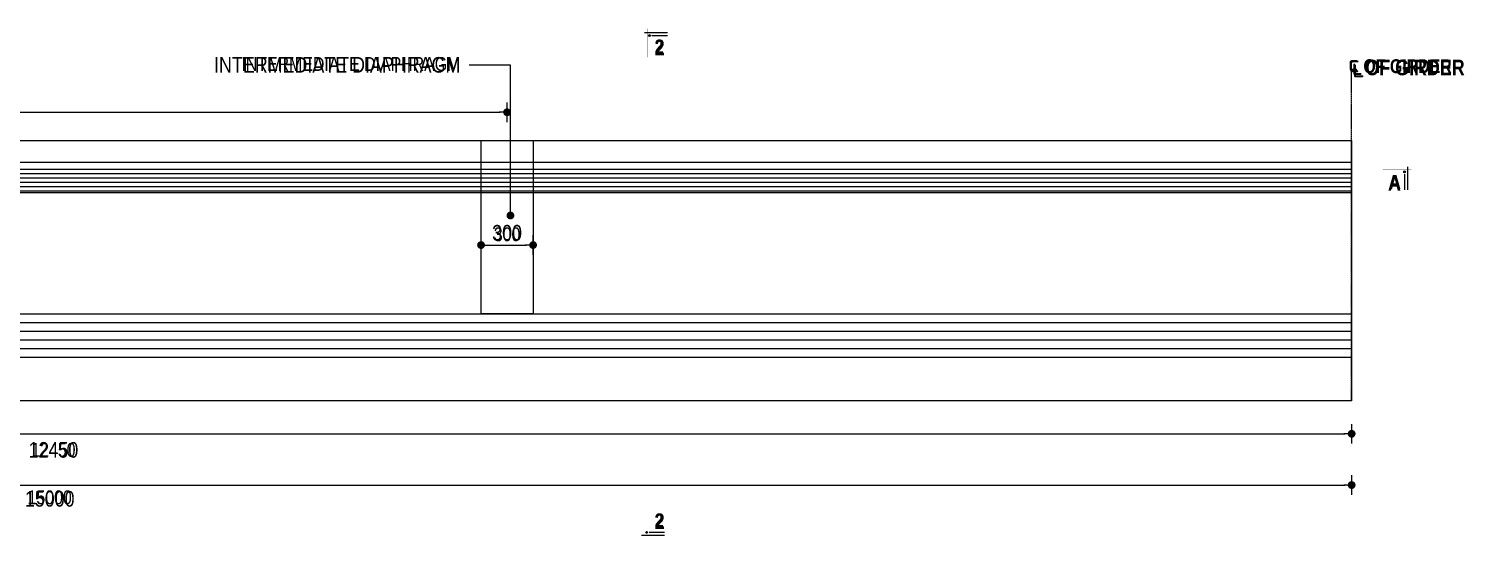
# Model space of a CAD drawing. Header units: millimetres. Extents: x -899 to 143471, y -7850 to 22336.
# Drawn here: x 7379 to 15656, y 547 to 3493 of the extents above; entities that cross this region are included whole.
import ezdxf

# ---------------------------------------------------------------- set-up
doc = ezdxf.new("R2010")
doc.units = ezdxf.units.MM
doc.header["$PDMODE"] = 3
doc.linetypes.add('ACAD_ISO02W100', pattern=[15, 12, -3])
doc.linetypes.add('CENTER2', pattern=[28.575, 19.05, -3.175, 3.175, -3.175])
for name, color, linetype, lineweight in [('Center Line', 3, 'CENTER2', 9), ('Concrete inside', 124, 'Continuous', 13), ('Concrete Out', 4, 'Continuous', 20), ('Diap', 3, 'ACAD_ISO02W100', 9), ('Dim Arrow', 3, 'Continuous', 9), ('Dim Arrow @ 40', 3, 'Continuous', 9), ('Dim Arrow @ 45', 3, 'Continuous', 9), ('Dimension', 3, 'Continuous', 9), ('Dimension @ 40', 3, 'Continuous', 9), ('Dimension @ 45', 3, 'Continuous', 9), ('Line', 7, 'Continuous', 20), ('Line @ 40', 7, 'Continuous', 20), ('Line @ 45', 7, 'Continuous', 20), ('Section Mark', 7, 'Continuous', 13), ('Text_Normal', 7, 'Continuous', 25), ('Text_Normal @ 40', 7, 'Continuous', 25), ('Text_Normal @ 45', 7, 'Continuous', 25)]:
    doc.layers.add(name, color=color, linetype=linetype, lineweight=lineweight)
doc.styles.add('SWIS_B_N', font='swisscb.ttf', dxfattribs={"height": 2})
doc.styles.add('SWIS_R_N', font='swissc.ttf', dxfattribs={"height": 2})
doc.dimstyles.new('Dot_Anno', dxfattribs={"dimtxt": 2, "dimasz": 1, "dimexe": 1.25, "dimexo": 0.75, "dimgap": 0.75, "dimtad": 2, "dimdec": 0, "dimzin": 0, "dimdsep": 46, "dimtxsty": 'SWIS_R_N', "dimblk": 'DOT', "dimcen": 0.5, "dimadec": 0, "dimazin": 0, "dimtfac": 1, "dimtdec": 0, "dimtofl": 0, "dimtmove": 0, "dimatfit": 3, "dimfxl": 1.25, "dimfxlon": 1, "dimtolj": 1, "dimtzin": 0, "dimarcsym": 0})
doc.dimstyles.new('Dot_Arrow', dxfattribs={"dimtxt": 2, "dimasz": 1, "dimexe": 1.25, "dimexo": 0.75, "dimgap": 0.75, "dimtad": 2, "dimdec": 0, "dimzin": 0, "dimdsep": 46, "dimtxsty": 'SWIS_R_N', "dimblk": 'DOT', "dimcen": 0.5, "dimadec": 0, "dimazin": 0, "dimtfac": 1, "dimtdec": 0, "dimtofl": 0, "dimtmove": 0, "dimatfit": 3, "dimldrblk": 'DOT', "dimfxl": 1.25, "dimfxlon": 1, "dimtolj": 1, "dimtzin": 0, "dimarcsym": 0})

# ---------------------------------------------------------------- blocks, each defined once
blk = doc.blocks.new('_Dot')
at = {"color": 0, "linetype": 'ByBlock', "lineweight": -2}
blk.add_line((-0.5, 0), (-1, 0), dxfattribs=at)
at = {"color": 0, "linetype": 'ByBlock', "const_width": 0.5}
blk.add_lwpolyline([(-0.25, 0, 1), (0.25, 0, 1)], format="xyb", close=True, dxfattribs=at)
blk = doc.blocks.new('*D690')
at = {"layer": 'Defpoints', "color": 0, "transparency": 16777216}
for p in [(10136.8, 3010.7), (406.8, 2846.9), (10136.8, 1346.9)]:
    blk.add_point(p, dxfattribs=at)
at = {"layer": 'Dimension', "color": 0, "lineweight": -2, "transparency": 16777216}
for p, q in [((406.8, 2960.7), (406.8, 3060.7)), ((446.8, 3010.7), (10096.8, 3010.7)), ((10136.8, 2960.7), (10136.8, 3060.7))]:
    blk.add_line(p, q, dxfattribs=at)
at = {"layer": 'Dimension', "color": 0, "lineweight": -2, "transparency": 16777216, "xscale": 40, "yscale": 40, "zscale": 40, "rotation": 180}
blk.add_blockref('_Dot', (406.8, 3010.7), dxfattribs=at)
at = {"layer": 'Dimension', "color": 0, "lineweight": -2, "transparency": 16777216, "xscale": 40, "yscale": 40, "zscale": 40}
blk.add_blockref('_Dot', (10136.8, 3010.7), dxfattribs=at)
at = {"layer": 'Dimension', "color": 0, "transparency": 16777216, "insert": (5271.8, 3081.7), "char_height": 80, "attachment_point": 5, "style": 'SWIS_R_N'}
blk.add_mtext('\\A1;9730', dxfattribs=at)
blk = doc.blocks.new('*D691')
at = {"layer": 'Defpoints', "color": 0, "transparency": 16777216}
for p in [(10136.8, 3010.7), (406.8, 2846.9), (10136.8, 1346.9)]:
    blk.add_point(p, dxfattribs=at)
at = {"layer": 'Dimension', "color": 0, "lineweight": -2, "transparency": 16777216}
for p, q in [((406.8, 2954.4), (406.8, 3066.9)), ((10136.8, 2954.4), (10136.8, 3066.9)), ((451.8, 3010.7), (10091.8, 3010.7))]:
    blk.add_line(p, q, dxfattribs=at)
at = {"layer": 'Dimension', "color": 0, "lineweight": -2, "transparency": 16777216, "xscale": 45, "yscale": 45, "zscale": 45, "rotation": 180}
blk.add_blockref('_Dot', (406.8, 3010.7), dxfattribs=at)
at = {"layer": 'Dimension', "color": 0, "lineweight": -2, "transparency": 16777216, "xscale": 45, "yscale": 45, "zscale": 45}
blk.add_blockref('_Dot', (10136.8, 3010.7), dxfattribs=at)
at = {"layer": 'Dimension', "color": 0, "transparency": 16777216, "insert": (5271.8, 3090.6), "char_height": 90, "attachment_point": 5, "style": 'SWIS_R_N'}
blk.add_mtext('\\A1;9730', dxfattribs=at)
blk = doc.blocks.new('*D774')
at = {"layer": 'Defpoints', "color": 0, "transparency": 16777216}
for p in [(6.8, 1346.9), (15006.8, 1346.9), (15006.8, 860)]:
    blk.add_point(p, dxfattribs=at)
at = {"layer": 'Dimension', "color": 0, "lineweight": -2, "transparency": 16777216}
for p, q in [((6.8, 910), (6.8, 810)), ((46.8, 860), (14966.8, 860)), ((15006.8, 910), (15006.8, 810))]:
    blk.add_line(p, q, dxfattribs=at)
at = {"layer": 'Dimension', "color": 0, "lineweight": -2, "transparency": 16777216, "xscale": 40, "yscale": 40, "zscale": 40, "rotation": 180}
blk.add_blockref('_Dot', (6.8, 860), dxfattribs=at)
at = {"layer": 'Dimension', "color": 0, "lineweight": -2, "transparency": 16777216, "xscale": 40, "yscale": 40, "zscale": 40}
blk.add_blockref('_Dot', (15006.8, 860), dxfattribs=at)
at = {"layer": 'Dimension', "color": 0, "transparency": 16777216, "insert": (7499.4, 788.9), "char_height": 80, "attachment_point": 5, "style": 'SWIS_R_N'}
blk.add_mtext('\\A1;15000', dxfattribs=at)
blk = doc.blocks.new('*D775')
at = {"layer": 'Defpoints', "color": 0, "transparency": 16777216}
for p in [(6.8, 1346.9), (15006.8, 1346.9), (15006.8, 860)]:
    blk.add_point(p, dxfattribs=at)
at = {"layer": 'Dimension', "color": 0, "lineweight": -2, "transparency": 16777216}
for p, q in [((6.8, 916.2), (6.8, 803.7)), ((15006.8, 916.2), (15006.8, 803.7)), ((51.8, 860), (14961.8, 860))]:
    blk.add_line(p, q, dxfattribs=at)
at = {"layer": 'Dimension', "color": 0, "lineweight": -2, "transparency": 16777216, "xscale": 45, "yscale": 45, "zscale": 45, "rotation": 180}
blk.add_blockref('_Dot', (6.8, 860), dxfattribs=at)
at = {"layer": 'Dimension', "color": 0, "lineweight": -2, "transparency": 16777216, "xscale": 45, "yscale": 45, "zscale": 45}
blk.add_blockref('_Dot', (15006.8, 860), dxfattribs=at)
at = {"layer": 'Dimension', "color": 0, "transparency": 16777216, "insert": (7499.4, 780), "char_height": 90, "attachment_point": 5, "style": 'SWIS_R_N'}
blk.add_mtext('\\A1;15000', dxfattribs=at)
blk = doc.blocks.new('*U968')
at = {"layer": 'Line @ 40', "insert": (10987.9, 3429.9), "char_height": 80, "attachment_point": 1, "style": 'SWIS_B_N'}
blk.add_mtext_dynamic_manual_height_columns('2', width=92.187, gutter_width=400, heights=[0], dxfattribs=at)
at = {"layer": 'Line @ 45', "insert": (10987.9, 3429.9), "char_height": 90, "attachment_point": 1, "style": 'SWIS_B_N'}
blk.add_mtext_dynamic_manual_height_columns('2', width=103.71, gutter_width=450, heights=[0], dxfattribs=at)
blk = doc.blocks.new('*U969')
at = {"layer": 'Line @ 40', "insert": (10987.9, 696.3), "char_height": 80, "attachment_point": 1, "style": 'SWIS_B_N'}
blk.add_mtext_dynamic_manual_height_columns('2', width=92.187, gutter_width=400, heights=[0], dxfattribs=at)
at = {"layer": 'Line @ 45', "insert": (10987.9, 696.3), "char_height": 90, "attachment_point": 1, "style": 'SWIS_B_N'}
blk.add_mtext_dynamic_manual_height_columns('2', width=103.71, gutter_width=450, heights=[0], dxfattribs=at)
blk = doc.blocks.new('*U971')
at = {"layer": 'Line @ 40', "insert": (15290.5, 2648.2), "char_height": 80, "attachment_point": 3, "style": 'SWIS_B_N'}
blk.add_mtext_dynamic_manual_height_columns('A', width=92.187, gutter_width=400, heights=[0], dxfattribs=at)
at = {"layer": 'Line @ 45', "insert": (15290.5, 2648.2), "char_height": 90, "attachment_point": 3, "style": 'SWIS_B_N'}
blk.add_mtext_dynamic_manual_height_columns('A', width=103.71, gutter_width=450, heights=[0], dxfattribs=at)
blk = doc.blocks.new('*D804')
at = {"layer": 'Defpoints', "color": 0, "transparency": 16777216}
for p in [(10286.8, 2244.4), (9986.8, 1723.9), (10286.8, 1723.9)]:
    blk.add_point(p, dxfattribs=at)
at = {"layer": 'Dimension', "color": 0, "lineweight": -2, "transparency": 16777216}
for p, q in [((9986.8, 2194.4), (9986.8, 2294.4)), ((10026.8, 2244.4), (10246.8, 2244.4)), ((10286.8, 2194.4), (10286.8, 2294.4))]:
    blk.add_line(p, q, dxfattribs=at)
at = {"layer": 'Dimension', "color": 0, "lineweight": -2, "transparency": 16777216, "xscale": 40, "yscale": 40, "zscale": 40, "rotation": 180}
blk.add_blockref('_Dot', (9986.8, 2244.4), dxfattribs=at)
at = {"layer": 'Dimension', "color": 0, "lineweight": -2, "transparency": 16777216, "xscale": 40, "yscale": 40, "zscale": 40}
blk.add_blockref('_Dot', (10286.8, 2244.4), dxfattribs=at)
at = {"layer": 'Dimension', "color": 0, "transparency": 16777216, "insert": (10136.8, 2306), "char_height": 80, "attachment_point": 5, "style": 'SWIS_R_N'}
blk.add_mtext('\\A1;300', dxfattribs=at)
blk = doc.blocks.new('*D805')
at = {"layer": 'Defpoints', "color": 0, "transparency": 16777216}
for p in [(10286.8, 2244.4), (9986.8, 1723.9), (10286.8, 1723.9)]:
    blk.add_point(p, dxfattribs=at)
at = {"layer": 'Dimension', "color": 0, "lineweight": -2, "transparency": 16777216}
for p, q in [((9986.8, 2188.2), (9986.8, 2300.7)), ((10031.8, 2244.4), (10241.8, 2244.4)), ((10286.8, 2188.2), (10286.8, 2300.7))]:
    blk.add_line(p, q, dxfattribs=at)
at = {"layer": 'Dimension', "color": 0, "lineweight": -2, "transparency": 16777216, "xscale": 45, "yscale": 45, "zscale": 45, "rotation": 180}
blk.add_blockref('_Dot', (9986.8, 2244.4), dxfattribs=at)
at = {"layer": 'Dimension', "color": 0, "lineweight": -2, "transparency": 16777216, "xscale": 45, "yscale": 45, "zscale": 45}
blk.add_blockref('_Dot', (10286.8, 2244.4), dxfattribs=at)
at = {"layer": 'Dimension', "color": 0, "transparency": 16777216, "insert": (10136.8, 2314.8), "char_height": 90, "attachment_point": 5, "style": 'SWIS_R_N'}
blk.add_mtext('\\A1;300', dxfattribs=at)
blk = doc.blocks.new('*U974')
at = {"layer": 'Text_Normal @ 40', "insert": (14985.4, 3336.4), "char_height": 80, "attachment_point": 1, "style": 'SWIS_B_N'}
blk.add_mtext_dynamic_manual_height_columns('{\\fISOCPEUR|b1|i0|c0|p34;\\H1.25x;℄} OF GIRDER', width=663.234, gutter_width=400, heights=[0], dxfattribs=at)
at = {"layer": 'Text_Normal @ 45', "insert": (14985.4, 3336.4), "char_height": 90, "attachment_point": 1, "style": 'SWIS_B_N'}
blk.add_mtext_dynamic_manual_height_columns('{\\fISOCPEUR|b1|i0|c0|p34;\\H1.25x;℄} OF GIRDER', width=746.138, gutter_width=450, heights=[0], dxfattribs=at)
blk = doc.blocks.new('*U1056')
at = {"layer": 'Text_Normal @ 40', "insert": (9867.3, 3329.2), "char_height": 80, "attachment_point": 3, "style": 'SWIS_R_N'}
blk.add_mtext_dynamic_manual_height_columns('INTERMEDIATE DIAPHRAGM', width=1253.453, gutter_width=400, heights=[0], dxfattribs=at)
at = {"layer": 'Text_Normal @ 45', "insert": (9867.3, 3329.2), "char_height": 90, "attachment_point": 3, "style": 'SWIS_R_N'}
blk.add_mtext_dynamic_manual_height_columns('INTERMEDIATE DIAPHRAGM', width=1410.134, gutter_width=450, heights=[0], dxfattribs=at)
blk = doc.blocks.new('*D859')
at = {"layer": 'Defpoints', "color": 0, "transparency": 16777216}
for p in [(2556.8, 1846.9), (15006.8, 1346.9), (15006.8, 1155.8)]:
    blk.add_point(p, dxfattribs=at)
at = {"layer": 'Dimension', "color": 0, "lineweight": -2, "transparency": 16777216}
for p, q in [((2556.8, 1205.8), (2556.8, 1105.8)), ((15006.8, 1205.8), (15006.8, 1105.8)), ((2596.8, 1155.8), (14966.8, 1155.8))]:
    blk.add_line(p, q, dxfattribs=at)
at = {"layer": 'Dimension', "color": 0, "lineweight": -2, "transparency": 16777216, "xscale": 40, "yscale": 40, "zscale": 40, "rotation": 180}
blk.add_blockref('_Dot', (2556.8, 1155.8), dxfattribs=at)
at = {"layer": 'Dimension', "color": 0, "lineweight": -2, "transparency": 16777216, "xscale": 40, "yscale": 40, "zscale": 40}
blk.add_blockref('_Dot', (15006.8, 1155.8), dxfattribs=at)
at = {"layer": 'Dimension', "color": 0, "transparency": 16777216, "insert": (7520.9, 1062.5), "char_height": 80, "attachment_point": 5, "style": 'SWIS_R_N'}
blk.add_mtext('\\A1;12450', dxfattribs=at)
blk = doc.blocks.new('*D860')
at = {"layer": 'Defpoints', "color": 0, "transparency": 16777216}
for p in [(2556.8, 1846.9), (15006.8, 1346.9), (15006.8, 1155.8)]:
    blk.add_point(p, dxfattribs=at)
at = {"layer": 'Dimension', "color": 0, "lineweight": -2, "transparency": 16777216}
for p, q in [((2556.8, 1212.1), (2556.8, 1099.6)), ((15006.8, 1212.1), (15006.8, 1099.6)), ((2601.8, 1155.8), (14961.8, 1155.8))]:
    blk.add_line(p, q, dxfattribs=at)
at = {"layer": 'Dimension', "color": 0, "lineweight": -2, "transparency": 16777216, "xscale": 45, "yscale": 45, "zscale": 45, "rotation": 180}
blk.add_blockref('_Dot', (2556.8, 1155.8), dxfattribs=at)
at = {"layer": 'Dimension', "color": 0, "lineweight": -2, "transparency": 16777216, "xscale": 45, "yscale": 45, "zscale": 45}
blk.add_blockref('_Dot', (15006.8, 1155.8), dxfattribs=at)
at = {"layer": 'Dimension', "color": 0, "transparency": 16777216, "insert": (7520.9, 1062.5), "char_height": 90, "attachment_point": 5, "style": 'SWIS_R_N'}
blk.add_mtext('\\A1;12450', dxfattribs=at)
blk = doc.blocks.new('*U929')
at = {"layer": 'Dimension @ 40'}
dim = blk.add_linear_dim(base=(10136.8, 3010.7), p1=(406.8, 2846.9), p2=(10136.8, 1346.9), dimstyle='Dot_Anno', override={"dimscale": 40, "dimtix": 0, "dimtofl": 0, "dimtmove": 0, "dimatfit": 1}, dxfattribs=at)
dim.commit()
dim.dimension.update_dxf_attribs({"geometry": '*D690', "text_midpoint": (5271.8, 3081.7)})
at = {"layer": 'Dimension @ 45'}
dim = blk.add_linear_dim(base=(10136.8, 3010.7), p1=(406.8, 2846.9), p2=(10136.8, 1346.9), dimstyle='Dot_Anno', override={"dimscale": 45, "dimtix": 0, "dimtofl": 0, "dimtmove": 0, "dimatfit": 1}, dxfattribs=at)
dim.commit()
dim.dimension.update_dxf_attribs({"geometry": '*D691', "text_midpoint": (5271.8, 3090.6)})
blk = doc.blocks.new('*U957')
at = {"layer": 'Dimension @ 40'}
dim = blk.add_linear_dim(base=(15006.8, 860), p1=(6.8, 1346.9), p2=(15006.8, 1346.9), dimstyle='Dot_Anno', override={"dimscale": 40, "dimtix": 0, "dimtofl": 0, "dimtmove": 0, "dimatfit": 1}, dxfattribs=at)
dim.commit()
dim.dimension.update_dxf_attribs({"geometry": '*D774', "text_midpoint": (7499.4, 860), "dimtype": 128})
at = {"layer": 'Dimension @ 45'}
dim = blk.add_linear_dim(base=(15006.8, 860), p1=(6.8, 1346.9), p2=(15006.8, 1346.9), dimstyle='Dot_Anno', override={"dimscale": 45, "dimtix": 0, "dimtofl": 0, "dimtmove": 0, "dimatfit": 1}, dxfattribs=at)
dim.commit()
dim.dimension.update_dxf_attribs({"geometry": '*D775', "text_midpoint": (7499.4, 860), "dimtype": 128})
blk = doc.blocks.new('*U973')
at = {"layer": 'Dimension @ 40'}
dim = blk.add_linear_dim(base=(10286.8, 2244.4), p1=(9986.8, 1723.9), p2=(10286.8, 1723.9), dimstyle='Dot_Anno', override={"dimscale": 40, "dimtix": 0, "dimtofl": 0, "dimtmove": 1, "dimatfit": 1}, dxfattribs=at)
dim.commit()
dim.dimension.update_dxf_attribs({"geometry": '*D804', "text_midpoint": (10136.8, 2234.9), "dimtype": 128})
at = {"layer": 'Dimension @ 45'}
dim = blk.add_linear_dim(base=(10286.8, 2244.4), p1=(9986.8, 1723.9), p2=(10286.8, 1723.9), dimstyle='Dot_Anno', override={"dimscale": 45, "dimtix": 0, "dimtofl": 0, "dimtmove": 1, "dimatfit": 1}, dxfattribs=at)
dim.commit()
dim.dimension.update_dxf_attribs({"geometry": '*D805', "text_midpoint": (10136.8, 2234.9), "dimtype": 128})
blk = doc.blocks.new('*U1055')
at = {"layer": 'Dim Arrow @ 40'}
blk.add_leader([(10156.2, 2415.2), (10156.2, 3282.8), (9917.5, 3282.8)], dimstyle='Dot_Arrow', override={"dimscale": 40, "dimgap": 0.75, "dimtad": 0}, dxfattribs=at)
at = {"layer": 'Dim Arrow @ 45'}
blk.add_leader([(10156.2, 2415.2), (10156.2, 3282.8), (9917.5, 3282.8)], dimstyle='Dot_Arrow', override={"dimscale": 45, "dimgap": 0.75, "dimtad": 0}, dxfattribs=at)
blk = doc.blocks.new('*U1080')
at = {"layer": 'Dimension @ 40'}
dim = blk.add_linear_dim(base=(15006.8, 1155.8), p1=(2556.8, 1846.9), p2=(15006.8, 1346.9), dimstyle='Dot_Anno', override={"dimscale": 40, "dimtix": 0, "dimtofl": 0, "dimtmove": 2, "dimatfit": 1}, dxfattribs=at)
dim.commit()
dim.dimension.update_dxf_attribs({"geometry": '*D859', "text_midpoint": (7520.9, 1062.5), "dimtype": 128})
at = {"layer": 'Dimension @ 45'}
dim = blk.add_linear_dim(base=(15006.8, 1155.8), p1=(2556.8, 1846.9), p2=(15006.8, 1346.9), dimstyle='Dot_Anno', override={"dimscale": 45, "dimtix": 0, "dimtofl": 0, "dimtmove": 2, "dimatfit": 1}, dxfattribs=at)
dim.commit()
dim.dimension.update_dxf_attribs({"geometry": '*D860', "text_midpoint": (7520.9, 1062.5), "dimtype": 128})

msp = doc.modelspace()

# ---------------------------------------------------------------- hatches: boundary and pattern name
at = {"layer": 'Section Mark'}
for points in [[(10963.5, 3452.9, 1), (10953, 3452.9, 1)], [(15312.1, 2661.6, 1), (15312.1, 2672.1, 1)], [(10947, 586.9, -1), (10936.5, 586.9, -1)]]:
    msp.add_hatch(color=256, dxfattribs=at).paths.add_polyline_path(points)

# ---------------------------------------------------------------- linework, layer by layer
at = {"layer": 'Center Line', "ltscale": 0.4}
msp.add_line((15006.8, 1346.9), (15006.8, 3266.5), dxfattribs=at)
at = {"layer": 'Concrete inside', "lineweight": 0, "ltscale": 50}
for p, q in [((6.8, 2721.9), (15006.8, 2721.9)), ((1706.8, 2682.4), (15006.8, 2682.4)), ((1864.2, 2657.4), (15006.8, 2657.4)), ((2021.6, 2632.4), (15006.8, 2632.4)), ((2179.1, 2607.4), (15006.8, 2607.4)), ((2336.5, 2582.4), (15006.8, 2582.4)), ((2493.9, 2557.4), (15006.8, 2557.4)), ((2556.8, 2547.4), (15006.8, 2547.4)), ((2556.8, 1846.9), (15006.8, 1846.9)), ((2216.8, 1746.9), (15006.8, 1746.9)), ((2386.8, 1796.9), (15006.8, 1796.9)), ((2046.8, 1696.9), (15006.8, 1696.9)), ((1706.8, 1596.9), (15006.8, 1596.9)), ((1876.8, 1646.9), (15006.8, 1646.9))]:
    msp.add_line(p, q, dxfattribs=at)
at = {"layer": 'Concrete Out'}
for p, q in [((6.8, 2846.9), (15006.8, 2846.9)), ((15006.8, 2846.9), (15006.8, 1346.9)), ((15006.8, 1346.9), (6.8, 1346.9))]:
    msp.add_line(p, q, dxfattribs=at)
at = {"layer": 'Diap', "ltscale": 0.1}
msp.add_lwpolyline([(10286.8, 2846.9), (10286.8, 1846.9), (9986.8, 1846.9), (9986.8, 2846.9)], dxfattribs=at)
at = {"layer": 'Section Mark'}
for points, const_width in [([(10944.7, 3326.7), (10944.7, 3492.1)], 1.26), ([(10928.2, 3470.1), (11062.9, 3470.1)], 8.4), ([(10971.2, 3452.7), (11062.9, 3452.7)], 8.4), ([(15185.8, 2680.4), (15351.2, 2680.4)], 1.26), ([(15311.9, 2653.9), (15311.9, 2562.2)], 8.4), ([(15329.2, 2697), (15329.2, 2562.2)], 8.4), ([(10928.2, 713.2), (10928.2, 547.8)], 1.26), ([(10954.7, 587.1), (11046.4, 587.1)], 8.4), ([(10911.7, 569.8), (11046.4, 569.8)], 8.4)]:
    msp.add_lwpolyline(points, dxfattribs=dict(at, const_width=const_width))
for centre in [(10958.2, 3452.9), (15312.1, 2666.9), (10941.7, 586.9)]:
    msp.add_circle(centre, 5.24, dxfattribs=at)

# ---------------------------------------------------------------- block references
at = {"layer": 'Dim Arrow'}
msp.add_blockref('*U1055', (0, 0), dxfattribs=at)
at = {"layer": 'Dimension'}
for name in ['*U929', '*U973', '*U1080', '*U957']:
    msp.add_blockref(name, (0, 0), dxfattribs=at)
at = {"layer": 'Line'}
for name in ['*U968', '*U971', '*U969']:
    msp.add_blockref(name, (0, 0), dxfattribs=at)
at = {"layer": 'Text_Normal'}
for name in ['*U1056', '*U974']:
    msp.add_blockref(name, (0, 0), dxfattribs=at)

doc.saveas('drawing.dxf')
